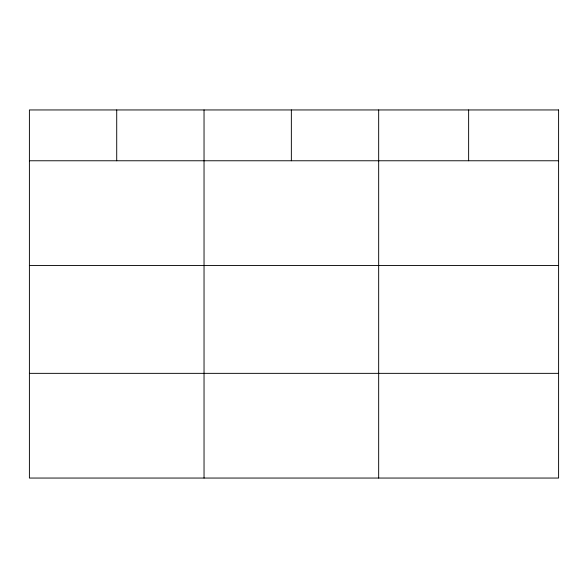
<?xml version="1.0" encoding="UTF-8"?>
<svg xmlns="http://www.w3.org/2000/svg" width="588" height="588" viewBox="0 0 588 588"><rect width="100%" height="100%" fill="white"/><g stroke="black" fill="none" stroke-linecap="round" stroke-linejoin="round"><path stroke-width="0.88" d="M29.4 160.767L558.6 160.767M29.4 265.467L558.6 265.467M29.4 373.351L558.6 373.351M468.636 109.949L468.636 160.767M378.672 109.949L378.672 478.051M291.354 109.949L291.354 160.767M204.036 109.949L204.036 478.051M116.718 109.949L116.718 160.767M558.6 109.949L29.4 109.949L29.4 478.051L558.6 478.051L558.6 109.949"/></g></svg>
